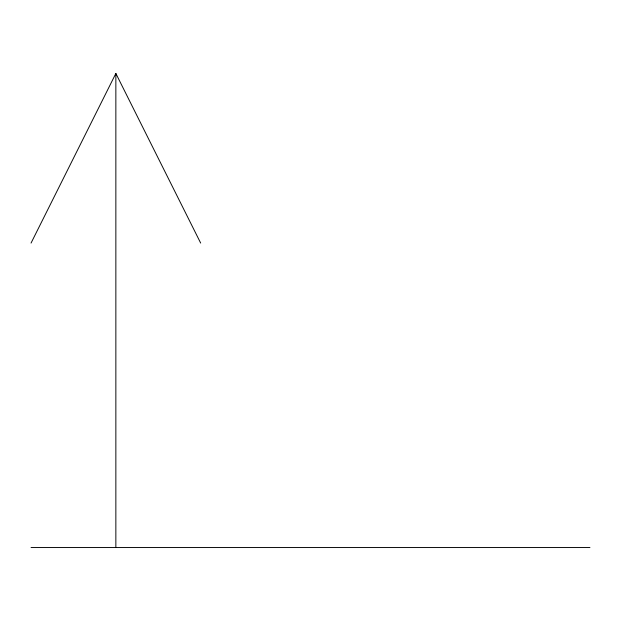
<?xml version="1.0" encoding="UTF-8"?>
<svg xmlns="http://www.w3.org/2000/svg" width="621" height="621" viewBox="0 0 621 621"><rect width="100%" height="100%" fill="white"/><g stroke="black" fill="none" stroke-linecap="round" stroke-linejoin="round"><path stroke-width="0.93" d="M31.05 243.067L115.855 73.457L200.668 243.067M31.05 547.543L589.95 547.543M115.855 73.457L115.855 547.543"/></g></svg>
